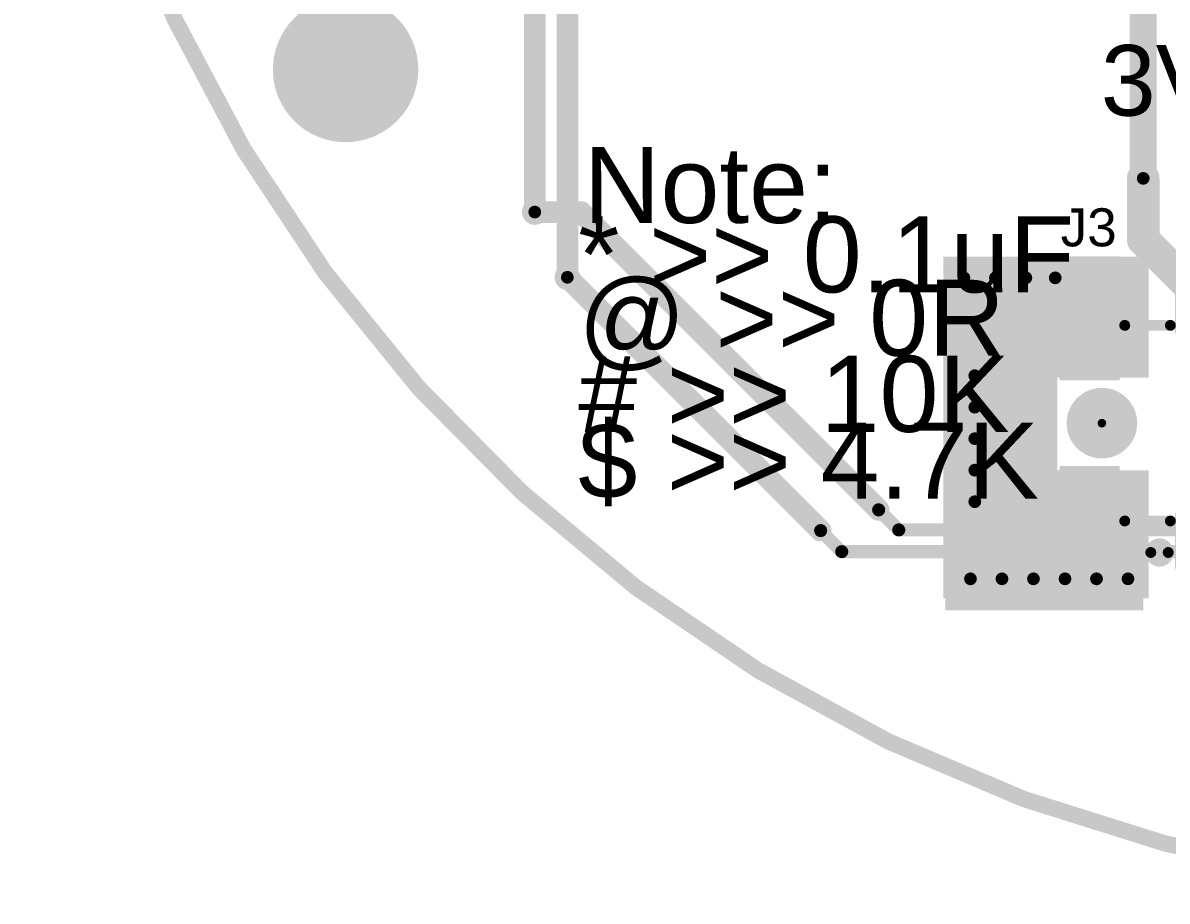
# Model space of a CAD drawing. Header units: millimetres. Extents: x -1.41 to 1.31, y -1.41 to 1.41.
# Drawn here: x -1.405 to -0.352, y -1.405 to -0.597 of the extents above; entities that cross this region are included whole.
import ezdxf

# ---------------------------------------------------------------- set-up
doc = ezdxf.new("R2010")
doc.units = ezdxf.units.MM
doc.header["$MEASUREMENT"] = 0
for name, color, linetype in [('BottomLayer', 5, 'Continuous'), ('BottomSolder', 6, 'Continuous'), ('Mechanical2', 216, 'Continuous'), ('MultiLayer', 9, 'Continuous'), ('PadHoleLayer', 156, 'Continuous'), ('TopLayer', 1, 'Continuous'), ('TopOverlay', 2, 'Continuous'), ('TopPaste', 8, 'Continuous'), ('TopSolder', 216, 'Continuous'), ('ViaHoleLayer', 16, 'Continuous')]:
    doc.layers.add(name, color=color, linetype=linetype)
doc.styles.add('Arial', font='', dxfattribs={"height": 0.2})
doc.styles.get('Arial').set_extended_font_data('Arial')

# ---------------------------------------------------------------- blocks, each defined once
blk = doc.blocks.new('M55_6012642R_58')
at = {"layer": 'BottomSolder'}
h = blk.add_hatch(color=6, dxfattribs=at)
edge = h.paths.add_edge_path()
edge.add_arc((-0.3870078, 0), 0.004, 0, 360)
h = blk.add_hatch(color=6, dxfattribs=at)
edge = h.paths.add_edge_path()
edge.add_arc((0.387008, 0), 0.004, 0, 360)
at = {"layer": 'PadHoleLayer'}
h = blk.add_hatch(color=156, dxfattribs=at)
edge = h.paths.add_edge_path()
edge.add_arc((-0.3870078, 0), 0.0324803, 0, 360)
h = blk.add_hatch(color=156, dxfattribs=at)
edge = h.paths.add_edge_path()
edge.add_arc((0.387008, 0), 0.0324803, 0, 360)
at = {"layer": 'TopLayer'}
for points in [[(-0.42185025, 0.1496063), (-0.37460615, 0.1496063), (-0.37460615, 0.0433071), (-0.42185025, 0.0433071)], [(0.42185045, 0.0433071), (0.37460635, 0.0433071), (0.37460635, 0.1496063), (0.42185045, 0.1496063)], [(-0.31574795, 0.12992125), (-0.28425185, 0.12992125), (-0.28425185, 0.08661415), (-0.31574795, 0.08661415)], [(-0.26574795, 0.12992125), (-0.23425185, 0.12992125), (-0.23425185, 0.08661415), (-0.26574795, 0.08661415)], [(-0.21574795, 0.12992125), (-0.18425185, 0.12992125), (-0.18425185, 0.08661415), (-0.21574795, 0.08661415)], [(-0.16574795, 0.12992125), (-0.13425185, 0.12992125), (-0.13425185, 0.08661415), (-0.16574795, 0.08661415)], [(-0.11574795, 0.12992125), (-0.08425185, 0.12992125), (-0.08425185, 0.08661415), (-0.11574795, 0.08661415)], [(-0.06574795, 0.12992125), (-0.03425185, 0.12992125), (-0.03425185, 0.08661415), (-0.06574795, 0.08661415)], [(-0.01574795, 0.12992125), (0.01574815, 0.12992125), (0.01574815, 0.08661415), (-0.01574795, 0.08661415)], [(0.03425205, 0.12992125), (0.06574815, 0.12992125), (0.06574815, 0.08661415), (0.03425205, 0.08661415)], [(0.08425205, 0.12992125), (0.11574815, 0.12992125), (0.11574815, 0.08661415), (0.08425205, 0.08661415)], [(0.13425205, 0.12992125), (0.16574815, 0.12992125), (0.16574815, 0.08661415), (0.13425205, 0.08661415)], [(0.18425205, 0.12992125), (0.21574815, 0.12992125), (0.21574815, 0.08661415), (0.18425205, 0.08661415)], [(0.23425205, 0.12992125), (0.26574815, 0.12992125), (0.26574815, 0.08661415), (0.23425205, 0.08661415)], [(0.28425205, 0.12992125), (0.31574815, 0.12992125), (0.31574815, 0.08661415), (0.28425205, 0.08661415)], [(-0.42185025, -0.0433071), (-0.37460615, -0.0433071), (-0.37460615, -0.1496063), (-0.42185025, -0.1496063)], [(0.42185045, -0.1496063), (0.37460635, -0.1496063), (0.37460635, -0.0433071), (0.42185045, -0.0433071)], [(-0.31574795, -0.08661415), (-0.28425185, -0.08661415), (-0.28425185, -0.12992125), (-0.31574795, -0.12992125)], [(-0.26574795, -0.08661415), (-0.23425185, -0.08661415), (-0.23425185, -0.12992125), (-0.26574795, -0.12992125)], [(-0.21574795, -0.08661415), (-0.18425185, -0.08661415), (-0.18425185, -0.12992125), (-0.21574795, -0.12992125)], [(-0.16574795, -0.08661415), (-0.13425185, -0.08661415), (-0.13425185, -0.12992125), (-0.16574795, -0.12992125)], [(-0.11574795, -0.08661415), (-0.08425185, -0.08661415), (-0.08425185, -0.12992125), (-0.11574795, -0.12992125)], [(-0.06574795, -0.08661415), (-0.03425185, -0.08661415), (-0.03425185, -0.12992125), (-0.06574795, -0.12992125)], [(-0.01574795, -0.08661415), (0.01574815, -0.08661415), (0.01574815, -0.12992125), (-0.01574795, -0.12992125)], [(0.03425205, -0.08661415), (0.06574815, -0.08661415), (0.06574815, -0.12992125), (0.03425205, -0.12992125)], [(0.08425205, -0.08661415), (0.11574815, -0.08661415), (0.11574815, -0.12992125), (0.08425205, -0.12992125)], [(0.13425205, -0.08661415), (0.16574815, -0.08661415), (0.16574815, -0.12992125), (0.13425205, -0.12992125)], [(0.18425205, -0.08661415), (0.21574815, -0.08661415), (0.21574815, -0.12992125), (0.18425205, -0.12992125)], [(0.23425205, -0.08661415), (0.26574815, -0.08661415), (0.26574815, -0.12992125), (0.23425205, -0.12992125)], [(0.28425205, -0.08661415), (0.31574815, -0.08661415), (0.31574815, -0.12992125), (0.28425205, -0.12992125)]]:
    blk.add_hatch(color=1, dxfattribs=at).paths.add_polyline_path(points)
at = {"layer": 'TopPaste'}
for points in [[(-0.42185025, 0.1496063), (-0.37460615, 0.1496063), (-0.37460615, 0.0433071), (-0.42185025, 0.0433071)], [(0.42185045, 0.0433071), (0.37460635, 0.0433071), (0.37460635, 0.1496063), (0.42185045, 0.1496063)], [(-0.31574795, 0.12992125), (-0.28425185, 0.12992125), (-0.28425185, 0.08661415), (-0.31574795, 0.08661415)], [(-0.26574795, 0.12992125), (-0.23425185, 0.12992125), (-0.23425185, 0.08661415), (-0.26574795, 0.08661415)], [(-0.21574795, 0.12992125), (-0.18425185, 0.12992125), (-0.18425185, 0.08661415), (-0.21574795, 0.08661415)], [(-0.16574795, 0.12992125), (-0.13425185, 0.12992125), (-0.13425185, 0.08661415), (-0.16574795, 0.08661415)], [(-0.11574795, 0.12992125), (-0.08425185, 0.12992125), (-0.08425185, 0.08661415), (-0.11574795, 0.08661415)], [(-0.06574795, 0.12992125), (-0.03425185, 0.12992125), (-0.03425185, 0.08661415), (-0.06574795, 0.08661415)], [(-0.01574795, 0.12992125), (0.01574815, 0.12992125), (0.01574815, 0.08661415), (-0.01574795, 0.08661415)], [(0.03425205, 0.12992125), (0.06574815, 0.12992125), (0.06574815, 0.08661415), (0.03425205, 0.08661415)], [(0.08425205, 0.12992125), (0.11574815, 0.12992125), (0.11574815, 0.08661415), (0.08425205, 0.08661415)], [(0.13425205, 0.12992125), (0.16574815, 0.12992125), (0.16574815, 0.08661415), (0.13425205, 0.08661415)], [(0.18425205, 0.12992125), (0.21574815, 0.12992125), (0.21574815, 0.08661415), (0.18425205, 0.08661415)], [(0.23425205, 0.12992125), (0.26574815, 0.12992125), (0.26574815, 0.08661415), (0.23425205, 0.08661415)], [(0.28425205, 0.12992125), (0.31574815, 0.12992125), (0.31574815, 0.08661415), (0.28425205, 0.08661415)], [(-0.42185025, -0.0433071), (-0.37460615, -0.0433071), (-0.37460615, -0.1496063), (-0.42185025, -0.1496063)], [(0.42185045, -0.1496063), (0.37460635, -0.1496063), (0.37460635, -0.0433071), (0.42185045, -0.0433071)], [(-0.31574795, -0.08661415), (-0.28425185, -0.08661415), (-0.28425185, -0.12992125), (-0.31574795, -0.12992125)], [(-0.26574795, -0.08661415), (-0.23425185, -0.08661415), (-0.23425185, -0.12992125), (-0.26574795, -0.12992125)], [(-0.21574795, -0.08661415), (-0.18425185, -0.08661415), (-0.18425185, -0.12992125), (-0.21574795, -0.12992125)], [(-0.16574795, -0.08661415), (-0.13425185, -0.08661415), (-0.13425185, -0.12992125), (-0.16574795, -0.12992125)], [(-0.11574795, -0.08661415), (-0.08425185, -0.08661415), (-0.08425185, -0.12992125), (-0.11574795, -0.12992125)], [(-0.06574795, -0.08661415), (-0.03425185, -0.08661415), (-0.03425185, -0.12992125), (-0.06574795, -0.12992125)], [(-0.01574795, -0.08661415), (0.01574815, -0.08661415), (0.01574815, -0.12992125), (-0.01574795, -0.12992125)], [(0.03425205, -0.08661415), (0.06574815, -0.08661415), (0.06574815, -0.12992125), (0.03425205, -0.12992125)], [(0.08425205, -0.08661415), (0.11574815, -0.08661415), (0.11574815, -0.12992125), (0.08425205, -0.12992125)], [(0.13425205, -0.08661415), (0.16574815, -0.08661415), (0.16574815, -0.12992125), (0.13425205, -0.12992125)], [(0.18425205, -0.08661415), (0.21574815, -0.08661415), (0.21574815, -0.12992125), (0.18425205, -0.12992125)], [(0.23425205, -0.08661415), (0.26574815, -0.08661415), (0.26574815, -0.12992125), (0.23425205, -0.12992125)], [(0.28425205, -0.08661415), (0.31574815, -0.08661415), (0.31574815, -0.12992125), (0.28425205, -0.12992125)]]:
    blk.add_hatch(color=8, dxfattribs=at).paths.add_polyline_path(points)
at = {"layer": 'TopSolder'}
for points in [[(-0.42585025, 0.1536063), (-0.37060615, 0.1536063), (-0.37060615, 0.0393071), (-0.42585025, 0.0393071)], [(0.42585045, 0.0393071), (0.37060635, 0.0393071), (0.37060635, 0.1536063), (0.42585045, 0.1536063)], [(-0.31974795, 0.13392125), (-0.28025185, 0.13392125), (-0.28025185, 0.08261415), (-0.31974795, 0.08261415)], [(-0.26974795, 0.13392125), (-0.23025185, 0.13392125), (-0.23025185, 0.08261415), (-0.26974795, 0.08261415)], [(-0.21974795, 0.13392125), (-0.18025185, 0.13392125), (-0.18025185, 0.08261415), (-0.21974795, 0.08261415)], [(-0.16974795, 0.13392125), (-0.13025185, 0.13392125), (-0.13025185, 0.08261415), (-0.16974795, 0.08261415)], [(-0.11974795, 0.13392125), (-0.08025185, 0.13392125), (-0.08025185, 0.08261415), (-0.11974795, 0.08261415)], [(-0.06974795, 0.13392125), (-0.03025185, 0.13392125), (-0.03025185, 0.08261415), (-0.06974795, 0.08261415)], [(-0.01974795, 0.13392125), (0.01974815, 0.13392125), (0.01974815, 0.08261415), (-0.01974795, 0.08261415)], [(0.03025205, 0.13392125), (0.06974815, 0.13392125), (0.06974815, 0.08261415), (0.03025205, 0.08261415)], [(0.08025205, 0.13392125), (0.11974815, 0.13392125), (0.11974815, 0.08261415), (0.08025205, 0.08261415)], [(0.13025205, 0.13392125), (0.16974815, 0.13392125), (0.16974815, 0.08261415), (0.13025205, 0.08261415)], [(0.18025205, 0.13392125), (0.21974815, 0.13392125), (0.21974815, 0.08261415), (0.18025205, 0.08261415)], [(0.23025205, 0.13392125), (0.26974815, 0.13392125), (0.26974815, 0.08261415), (0.23025205, 0.08261415)], [(0.28025205, 0.13392125), (0.31974815, 0.13392125), (0.31974815, 0.08261415), (0.28025205, 0.08261415)], [(-0.42585025, -0.0393071), (-0.37060615, -0.0393071), (-0.37060615, -0.1536063), (-0.42585025, -0.1536063)], [(0.42585045, -0.1536063), (0.37060635, -0.1536063), (0.37060635, -0.0393071), (0.42585045, -0.0393071)], [(-0.31974795, -0.08261415), (-0.28025185, -0.08261415), (-0.28025185, -0.13392125), (-0.31974795, -0.13392125)], [(-0.26974795, -0.08261415), (-0.23025185, -0.08261415), (-0.23025185, -0.13392125), (-0.26974795, -0.13392125)], [(-0.21974795, -0.08261415), (-0.18025185, -0.08261415), (-0.18025185, -0.13392125), (-0.21974795, -0.13392125)], [(-0.16974795, -0.08261415), (-0.13025185, -0.08261415), (-0.13025185, -0.13392125), (-0.16974795, -0.13392125)], [(-0.11974795, -0.08261415), (-0.08025185, -0.08261415), (-0.08025185, -0.13392125), (-0.11974795, -0.13392125)], [(-0.06974795, -0.08261415), (-0.03025185, -0.08261415), (-0.03025185, -0.13392125), (-0.06974795, -0.13392125)], [(-0.01974795, -0.08261415), (0.01974815, -0.08261415), (0.01974815, -0.13392125), (-0.01974795, -0.13392125)], [(0.03025205, -0.08261415), (0.06974815, -0.08261415), (0.06974815, -0.13392125), (0.03025205, -0.13392125)], [(0.08025205, -0.08261415), (0.11974815, -0.08261415), (0.11974815, -0.13392125), (0.08025205, -0.13392125)], [(0.13025205, -0.08261415), (0.16974815, -0.08261415), (0.16974815, -0.13392125), (0.13025205, -0.13392125)], [(0.18025205, -0.08261415), (0.21974815, -0.08261415), (0.21974815, -0.13392125), (0.18025205, -0.13392125)], [(0.23025205, -0.08261415), (0.26974815, -0.08261415), (0.26974815, -0.13392125), (0.23025205, -0.13392125)], [(0.28025205, -0.08261415), (0.31974815, -0.08261415), (0.31974815, -0.13392125), (0.28025205, -0.13392125)]]:
    blk.add_hatch(color=216, dxfattribs=at).paths.add_polyline_path(points)
h = blk.add_hatch(color=216, dxfattribs=at)
edge = h.paths.add_edge_path()
edge.add_arc((-0.3870078, 0), 0.004, 0, 360)
h = blk.add_hatch(color=216, dxfattribs=at)
edge = h.paths.add_edge_path()
edge.add_arc((0.387008, 0), 0.004, 0, 360)
at = {"layer": 'TopOverlay', "const_width": 0.01}
for points in [[(-0.3659999, 0.09), (-0.3239999, 0.09)], [(0.3240001, 0.09), (0.3660001, 0.09)], [(-0.3659999, -0.09), (-0.3239999, -0.09)], [(0.3240001, -0.09), (0.3660001, -0.09)]]:
    blk.add_lwpolyline(points, dxfattribs=at)
at = {"layer": 'TopOverlay'}
for points, const_width in [([(-0.3684999, 0.09, 1), (-0.3634999, 0.09, 1)], 0.005), ([(-0.3264999, 0.09, 1), (-0.3214999, 0.09, 1)], 0.005), ([(0.3215001, 0.09, 1), (0.3265001, 0.09, 1)], 0.005), ([(0.3635001, 0.09, 1), (0.3685001, 0.09, 1)], 0.005), ([(-0.3684999, -0.09, 1), (-0.3634999, -0.09, 1)], 0.005), ([(-0.3264999, -0.09, 1), (-0.3214999, -0.09, 1)], 0.005), ([(0.3215001, -0.09, 1), (0.3265001, -0.09, 1)], 0.005), ([(0.3635001, -0.09, 1), (0.3685001, -0.09, 1)], 0.005), ([(-0.3259999, -0.119, 1), (-0.3419999, -0.119, 1)], 0.01), ([(-0.3444999, -0.119, 1), (-0.3394999, -0.119, 1)], 0.005), ([(-0.3284999, -0.119, 1), (-0.3234999, -0.119, 1)], 0.005)]:
    blk.add_lwpolyline(points, format="xyb", close=True, dxfattribs=dict(at, const_width=const_width))

msp = doc.modelspace()

# ---------------------------------------------------------------- hatches: boundary and pattern name
at = {"layer": 'BottomLayer'}
h = msp.add_hatch(color=5, dxfattribs=at)
edge = h.paths.add_edge_path()
edge.add_arc((-1.108103, -0.639764), 0.0590551, 0, 360)
h = msp.add_hatch(color=5, dxfattribs=at)
edge = h.paths.add_edge_path()
edge.add_arc((-0.374, -0.74), 0.011811, 0, 360)
h = msp.add_hatch(color=5, dxfattribs=at)
edge = h.paths.add_edge_path()
edge.add_arc((-0.934, -0.771), 0.011811, 0, 360)
h = msp.add_hatch(color=5, dxfattribs=at)
edge = h.paths.add_edge_path()
edge.add_arc((-0.904, -0.831), 0.011811, 0, 360)
for points in [[(-0.558, -0.923528), (-0.391, -0.923528), (-0.391, -0.8120114), (-0.558, -0.8120114)], [(-0.558, -1.048528), (-0.453, -1.048528), (-0.453, -0.814528), (-0.558, -0.814528)], [(-0.556, -1.137528), (-0.374, -1.137528), (-0.374, -1.096528), (-0.556, -1.096528)]]:
    msp.add_hatch(color=5, dxfattribs=at).paths.add_polyline_path(points)
h = msp.add_hatch(color=5, dxfattribs=at)
edge = h.paths.add_edge_path()
edge.add_arc((-0.539, -0.831528), 0.011811, 0, 360)
h = msp.add_hatch(color=5, dxfattribs=at)
edge = h.paths.add_edge_path()
edge.add_arc((-0.51, -0.831528), 0.011811, 0, 360)
h = msp.add_hatch(color=5, dxfattribs=at)
edge = h.paths.add_edge_path()
edge.add_arc((-0.482, -0.831528), 0.011811, 0, 360)
h = msp.add_hatch(color=5, dxfattribs=at)
edge = h.paths.add_edge_path()
edge.add_arc((-0.455, -0.831528), 0.011811, 0, 360)
h = msp.add_hatch(color=5, dxfattribs=at)
edge = h.paths.add_edge_path()
edge.add_arc((-0.529, -0.921528), 0.011811, 0, 360)
h = msp.add_hatch(color=5, dxfattribs=at)
edge = h.paths.add_edge_path()
edge.add_arc((-0.529, -0.950528), 0.011811, 0, 360)
h = msp.add_hatch(color=5, dxfattribs=at)
edge = h.paths.add_edge_path()
edge.add_arc((-0.529, -0.979528), 0.011811, 0, 360)
h = msp.add_hatch(color=5, dxfattribs=at)
edge = h.paths.add_edge_path()
edge.add_arc((-0.529, -1.008528), 0.011811, 0, 360)
h = msp.add_hatch(color=5, dxfattribs=at)
edge = h.paths.add_edge_path()
edge.add_arc((-0.529, -1.037528), 0.011811, 0, 360)
h = msp.add_hatch(color=5, dxfattribs=at)
edge = h.paths.add_edge_path()
edge.add_arc((-0.533, -1.108528), 0.011811, 0, 360)
h = msp.add_hatch(color=5, dxfattribs=at)
edge = h.paths.add_edge_path()
edge.add_arc((-0.504, -1.108528), 0.011811, 0, 360)
h = msp.add_hatch(color=5, dxfattribs=at)
edge = h.paths.add_edge_path()
edge.add_arc((-0.475, -1.108528), 0.011811, 0, 360)
h = msp.add_hatch(color=5, dxfattribs=at)
edge = h.paths.add_edge_path()
edge.add_arc((-0.446, -1.108528), 0.011811, 0, 360)
h = msp.add_hatch(color=5, dxfattribs=at)
edge = h.paths.add_edge_path()
edge.add_arc((-0.417, -1.108528), 0.011811, 0, 360)
h = msp.add_hatch(color=5, dxfattribs=at)
edge = h.paths.add_edge_path()
edge.add_arc((-0.388, -1.108528), 0.011811, 0, 360)
at = {"layer": 'BottomSolder'}
h = msp.add_hatch(color=6, dxfattribs=at)
edge = h.paths.add_edge_path()
edge.add_arc((-1.108103, -0.639764), 0.0630551, 0, 360)
at = {"layer": 'MultiLayer'}
h = msp.add_hatch(color=9, dxfattribs=at)
edge = h.paths.add_edge_path()
edge.add_arc((-1.108103, -0.639764), 0.0590551, 0, 360)
at = {"layer": 'PadHoleLayer'}
h = msp.add_hatch(color=156, dxfattribs=at)
edge = h.paths.add_edge_path()
edge.add_arc((-1.108103, -0.639764), 0.0669291, 0, 360)
at = {"layer": 'TopLayer'}
h = msp.add_hatch(color=1, dxfattribs=at)
edge = h.paths.add_edge_path()
edge.add_arc((-1.108103, -0.639764), 0.0590551, 0, 360)
h = msp.add_hatch(color=1, dxfattribs=at)
edge = h.paths.add_edge_path()
edge.add_arc((-0.374, -0.74), 0.011811, 0, 360)
h = msp.add_hatch(color=1, dxfattribs=at)
edge = h.paths.add_edge_path()
edge.add_arc((-0.934, -0.771), 0.011811, 0, 360)
h = msp.add_hatch(color=1, dxfattribs=at)
edge = h.paths.add_edge_path()
edge.add_arc((-0.904, -0.831), 0.011811, 0, 360)
for points in [[(-0.558, -0.923528), (-0.369, -0.923528), (-0.369, -0.8120114), (-0.558, -0.8120114)], [(-0.558, -1.037528), (-0.453, -1.037528), (-0.453, -0.814528), (-0.558, -0.814528)], [(-0.558, -1.126528), (-0.369, -1.126528), (-0.369, -1.008528), (-0.558, -1.008528)]]:
    msp.add_hatch(color=1, dxfattribs=at).paths.add_polyline_path(points)
h = msp.add_hatch(color=1, dxfattribs=at)
edge = h.paths.add_edge_path()
edge.add_arc((-0.539, -0.831528), 0.011811, 0, 360)
h = msp.add_hatch(color=1, dxfattribs=at)
edge = h.paths.add_edge_path()
edge.add_arc((-0.51, -0.831528), 0.011811, 0, 360)
h = msp.add_hatch(color=1, dxfattribs=at)
edge = h.paths.add_edge_path()
edge.add_arc((-0.482, -0.831528), 0.011811, 0, 360)
h = msp.add_hatch(color=1, dxfattribs=at)
edge = h.paths.add_edge_path()
edge.add_arc((-0.455, -0.831528), 0.011811, 0, 360)
h = msp.add_hatch(color=1, dxfattribs=at)
edge = h.paths.add_edge_path()
edge.add_arc((-0.529, -0.921528), 0.011811, 0, 360)
h = msp.add_hatch(color=1, dxfattribs=at)
edge = h.paths.add_edge_path()
edge.add_arc((-0.529, -0.950528), 0.011811, 0, 360)
h = msp.add_hatch(color=1, dxfattribs=at)
edge = h.paths.add_edge_path()
edge.add_arc((-0.529, -0.979528), 0.011811, 0, 360)
h = msp.add_hatch(color=1, dxfattribs=at)
edge = h.paths.add_edge_path()
edge.add_arc((-0.529, -1.008528), 0.011811, 0, 360)
h = msp.add_hatch(color=1, dxfattribs=at)
edge = h.paths.add_edge_path()
edge.add_arc((-0.529, -1.037528), 0.011811, 0, 360)
h = msp.add_hatch(color=1, dxfattribs=at)
edge = h.paths.add_edge_path()
edge.add_arc((-0.533, -1.108528), 0.011811, 0, 360)
h = msp.add_hatch(color=1, dxfattribs=at)
edge = h.paths.add_edge_path()
edge.add_arc((-0.504, -1.108528), 0.011811, 0, 360)
h = msp.add_hatch(color=1, dxfattribs=at)
edge = h.paths.add_edge_path()
edge.add_arc((-0.475, -1.108528), 0.011811, 0, 360)
h = msp.add_hatch(color=1, dxfattribs=at)
edge = h.paths.add_edge_path()
edge.add_arc((-0.446, -1.108528), 0.011811, 0, 360)
h = msp.add_hatch(color=1, dxfattribs=at)
edge = h.paths.add_edge_path()
edge.add_arc((-0.417, -1.108528), 0.011811, 0, 360)
h = msp.add_hatch(color=1, dxfattribs=at)
edge = h.paths.add_edge_path()
edge.add_arc((-0.388, -1.108528), 0.011811, 0, 360)
at = {"layer": 'TopSolder'}
h = msp.add_hatch(color=216, dxfattribs=at)
edge = h.paths.add_edge_path()
edge.add_arc((-1.108103, -0.639764), 0.0630551, 0, 360)
at = {"layer": 'ViaHoleLayer'}
h = msp.add_hatch(color=16, dxfattribs=at)
edge = h.paths.add_edge_path()
edge.add_arc((-0.374, -0.74), 0.0059055, 0, 360)
h = msp.add_hatch(color=16, dxfattribs=at)
edge = h.paths.add_edge_path()
edge.add_arc((-0.934, -0.771), 0.0059055, 0, 360)
h = msp.add_hatch(color=16, dxfattribs=at)
edge = h.paths.add_edge_path()
edge.add_arc((-0.904, -0.831), 0.0059055, 0, 360)
h = msp.add_hatch(color=16, dxfattribs=at)
edge = h.paths.add_edge_path()
edge.add_arc((-0.539, -0.831528), 0.0059055, 0, 360)
h = msp.add_hatch(color=16, dxfattribs=at)
edge = h.paths.add_edge_path()
edge.add_arc((-0.51, -0.831528), 0.0059055, 0, 360)
h = msp.add_hatch(color=16, dxfattribs=at)
edge = h.paths.add_edge_path()
edge.add_arc((-0.482, -0.831528), 0.0059055, 0, 360)
h = msp.add_hatch(color=16, dxfattribs=at)
edge = h.paths.add_edge_path()
edge.add_arc((-0.455, -0.831528), 0.0059055, 0, 360)
h = msp.add_hatch(color=16, dxfattribs=at)
edge = h.paths.add_edge_path()
edge.add_arc((-0.529, -0.921528), 0.0059055, 0, 360)
h = msp.add_hatch(color=16, dxfattribs=at)
edge = h.paths.add_edge_path()
edge.add_arc((-0.529, -0.950528), 0.0059055, 0, 360)
h = msp.add_hatch(color=16, dxfattribs=at)
edge = h.paths.add_edge_path()
edge.add_arc((-0.529, -0.979528), 0.0059055, 0, 360)
h = msp.add_hatch(color=16, dxfattribs=at)
edge = h.paths.add_edge_path()
edge.add_arc((-0.529, -1.008528), 0.0059055, 0, 360)
h = msp.add_hatch(color=16, dxfattribs=at)
edge = h.paths.add_edge_path()
edge.add_arc((-0.529, -1.037528), 0.0059055, 0, 360)
h = msp.add_hatch(color=16, dxfattribs=at)
edge = h.paths.add_edge_path()
edge.add_arc((-0.533, -1.108528), 0.0059055, 0, 360)
h = msp.add_hatch(color=16, dxfattribs=at)
edge = h.paths.add_edge_path()
edge.add_arc((-0.504, -1.108528), 0.0059055, 0, 360)
h = msp.add_hatch(color=16, dxfattribs=at)
edge = h.paths.add_edge_path()
edge.add_arc((-0.475, -1.108528), 0.0059055, 0, 360)
h = msp.add_hatch(color=16, dxfattribs=at)
edge = h.paths.add_edge_path()
edge.add_arc((-0.446, -1.108528), 0.0059055, 0, 360)
h = msp.add_hatch(color=16, dxfattribs=at)
edge = h.paths.add_edge_path()
edge.add_arc((-0.417, -1.108528), 0.0059055, 0, 360)
h = msp.add_hatch(color=16, dxfattribs=at)
edge = h.paths.add_edge_path()
edge.add_arc((-0.388, -1.108528), 0.0059055, 0, 360)

# ---------------------------------------------------------------- linework, layer by layer
at = {"layer": 'BottomLayer'}
for points, const_width in [([(-0.374, -0.796528), (-0.374, -0.74)], 0.03), ([(-0.934, -0.771), (-0.891528, -0.771)], 0.02), ([(-0.891528, -0.771), (-0.6175, -1.045028)], 0.02), ([(-0.374, -0.796528), (-0.33, -0.840528)], 0.03), ([(-0.904, -0.831), (-0.6708736, -1.0641264)], 0.02), ([(-0.6175, -1.045028), (-0.599, -1.063528)], 0.012), ([(-0.6708736, -1.0641264), (-0.6708735, -1.0641264)], 0.02), ([(-0.6708735, -1.0641264), (-0.6514719, -1.083528)], 0.012), ([(-0.599, -1.063528), (-0.1199906, -1.063528)], 0.012), ([(-0.6514719, -1.083528), (-0.1499906, -1.083528)], 0.012)]:
    msp.add_lwpolyline(points, dxfattribs=dict(at, const_width=const_width))
for points, const_width in [([(-0.3815, -0.74, 1), (-0.3665, -0.74, 1)], 0.015), ([(-0.939, -0.771, 1), (-0.929, -0.771, 1)], 0.01), ([(-0.896528, -0.771, 1), (-0.886528, -0.771, 1)], 0.01), ([(-0.896528, -0.771, 1), (-0.886528, -0.771, 1)], 0.01), ([(-0.3815, -0.796528, 1), (-0.3665, -0.796528, 1)], 0.015), ([(-0.3815, -0.796528, 1), (-0.3665, -0.796528, 1)], 0.015), ([(-0.909, -0.831, 1), (-0.899, -0.831, 1)], 0.01), ([(-0.6225, -1.045028, 1), (-0.6125, -1.045028, 1)], 0.01), ([(-0.6205, -1.045028, 1), (-0.6145, -1.045028, 1)], 0.006), ([(-0.6758736, -1.0641264, 1), (-0.6658736, -1.0641264, 1)], 0.01), ([(-0.6758736, -1.0641264, 1), (-0.6658736, -1.0641264, 1)], 0.01), ([(-0.6758735, -1.0641264, 1), (-0.6658735, -1.0641264, 1)], 0.01), ([(-0.6738735, -1.0641264, 1), (-0.6678735, -1.0641264, 1)], 0.006), ([(-0.602, -1.063528, 1), (-0.596, -1.063528, 1)], 0.006), ([(-0.602, -1.063528, 1), (-0.596, -1.063528, 1)], 0.006), ([(-0.6544719, -1.083528, 1), (-0.6484719, -1.083528, 1)], 0.006), ([(-0.6544719, -1.083528, 1), (-0.6484719, -1.083528, 1)], 0.006)]:
    msp.add_lwpolyline(points, format="xyb", close=True, dxfattribs=dict(at, const_width=const_width))
at = {"layer": 'Mechanical2', "const_width": 0.015}
msp.add_lwpolyline([(1.304531, -0.5015878, -5.376896980783756), (1.3038379, 0.5033866)], format="xyb", dxfattribs=at)
at = {"layer": 'TopLayer'}
for points, const_width in [([(-0.934, -0.771), (-0.934, 0.566)], 0.02), ([(-0.904, -0.831), (-0.904, 0.552)], 0.02), ([(-0.374, -0.74), (-0.374, -0.4673701)], 0.025)]:
    msp.add_lwpolyline(points, dxfattribs=dict(at, const_width=const_width))
for points, const_width in [([(-0.38025, -0.74, 1), (-0.36775, -0.74, 1)], 0.0125), ([(-0.939, -0.771, 1), (-0.929, -0.771, 1)], 0.01), ([(-0.909, -0.831, 1), (-0.899, -0.831, 1)], 0.01)]:
    msp.add_lwpolyline(points, format="xyb", close=True, dxfattribs=dict(at, const_width=const_width))

# ---------------------------------------------------------------- block references
msp.add_blockref('M55_6012642R_58', (-0.025, -0.9652697))

# ---------------------------------------------------------------- texts
at = {"layer": 'TopOverlay', "style": 'Arial'}
for s, height, p in [('3V3 POWER', 0.065, (-0.413, -0.6822392)), ('Note:', 0.07, (-0.889, -0.781)), ('* >> 0.1uF', 0.07, (-0.894, -0.8449412)), ('@ >> 0R', 0.07, (-0.894, -0.9032739)), ('# >> 10K', 0.07, (-0.894, -0.9732887)), ('$ >> 4.7K', 0.07, (-0.894, -1.0347164))]:
    msp.add_text(s, height=height, rotation=360, dxfattribs=at).set_placement(p)
msp.add_text('J3', height=0.035, dxfattribs=at).set_placement((-0.45, -0.802528))

doc.saveas('drawing.dxf')
